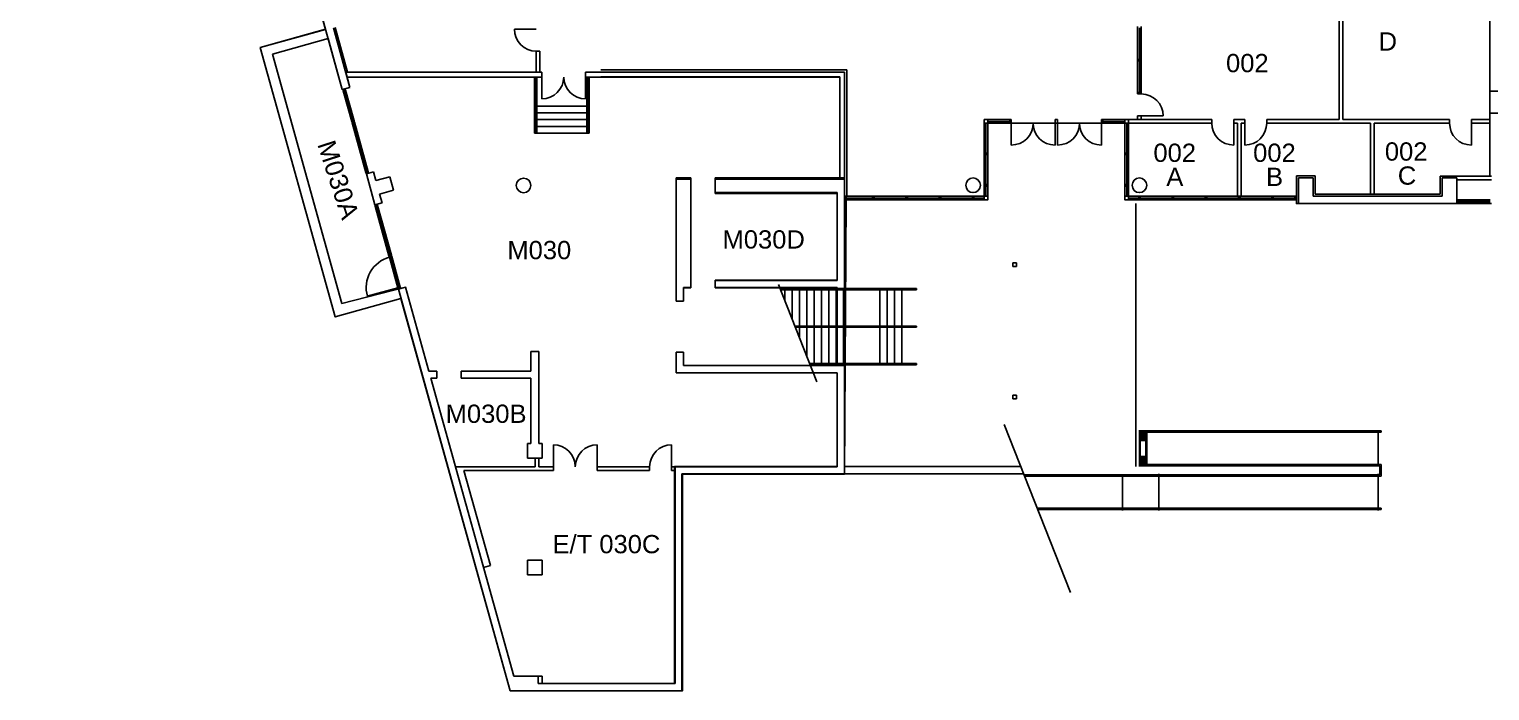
# Model space of a CAD drawing. Header units: inches. Extents: x 9 to 4499, y 3 to 3469.
# Drawn here: x 9 to 2407, y 3 to 1089 of the extents above; entities that cross this region are included whole.
import ezdxf

# ---------------------------------------------------------------- set-up
doc = ezdxf.new("R2010")
doc.units = ezdxf.units.IN
doc.header["$MEASUREMENT"] = 0
for name, color, linetype in [('A-DOOR', 4, 'Continuous'), ('A-FLOR-HRAL', 4, 'Continuous'), ('A-FLOR-STRS', 4, 'Continuous'), ('A-FLOR-TEXT', 7, 'Continuous'), ('A-GLAZ', 3, 'Continuous'), ('A-WALL', 5, 'Continuous'), ('A-WALL-JAMB', 6, 'Continuous'), ('L-WALK', 4, 'Continuous'), ('P-SANR-EQPM', 5, 'Continuous'), ('Polygons', 1, 'Continuous'), ('S-COLS', 6, 'Continuous')]:
    doc.layers.add(name, color=color, linetype=linetype)
doc.styles.add('ROMANS', font='arial.ttf', dxfattribs={"width": 0.9})

msp = doc.modelspace()

# ---------------------------------------------------------------- linework, layer by layer
at = {"layer": 'A-DOOR'}
for p, q in [((841.8, 1089.1), (805.8, 1089.1)), ((850.8, 1010.6), (850.8, 974.6)), ((922.8, 1010.6), (922.8, 974.6)), ((1834.8, 946.8), (1870.8, 946.8)), ((1621.3, 934.8), (1621.3, 898.8)), ((1693.3, 934.8), (1693.3, 898.8)), ((1697.3, 934.8), (1697.3, 898.8)), ((1769.3, 934.8), (1769.3, 898.8)), ((1986.6, 934.8), (1986.6, 898.8)), ((2004.6, 934.8), (2004.6, 898.8)), ((2376.8, 934.8), (2376.8, 898.8)), ((564.4, 650.6), (614.7, 664.6)), ((869.8, 370.6), (869.8, 406.6)), ((941.8, 370.6), (941.8, 406.6)), ((1063.8, 370.6), (1063.8, 406.6))]:
    msp.add_line(p, q, dxfattribs=at)
for centre, radius, start, end in [((841.8, 1089.1), 36, 180, 270), ((850.8, 1010.6), 36, 270, 0), ((922.8, 1010.6), 36, 180, 270), ((1834.8, 946.8), 36, 0, 90), ((1621.3, 934.8), 36, 270, 0), ((1693.3, 934.8), 36, 180, 270), ((1697.3, 934.8), 36, 270, 0), ((1769.3, 934.8), 36, 180, 270), ((1986.6, 934.8), 36, 180, 270), ((2004.6, 934.8), 36, 270, 0), ((2376.8, 934.8), 36, 180, 270), ((614.7, 664.6), 52.1, 105.5308, 195.5308), ((869.8, 370.6), 36, 0, 90), ((941.8, 370.6), 36, 90, 180), ((1063.8, 370.6), 36, 90, 180)]:
    msp.add_arc(centre, radius, start, end, dxfattribs=at)
at = {"layer": 'A-FLOR-HRAL'}
for p, q in [((838.8, 1010.6), (838.8, 918.6)), ((840.8, 1010.6), (840.8, 918.6)), ((842.8, 1010.6), (842.8, 918.6)), ((924.8, 1010.6), (924.8, 918.6)), ((926.8, 1010.6), (926.8, 918.6)), ((928.8, 1010.6), (928.8, 918.6)), ((1241.8, 663.3), (1465.8, 663.3)), ((1242.6, 661.3), (1465.8, 661.3)), ((1465.8, 663.3), (1465.8, 661.3)), ((1266, 601.7), (1465.8, 601.7)), ((1266.8, 599.7), (1465.8, 599.7)), ((1465.8, 601.7), (1465.8, 599.7)), ((1290.3, 540.1), (1465.8, 540.1)), ((1291.1, 538.1), (1465.8, 538.1)), ((1465.8, 540.1), (1465.8, 538.1)), ((1831.8, 429.3), (2228.3, 429.3)), ((1831.8, 427.3), (2228.3, 427.3)), ((2228.3, 427.3), (2228.3, 429.3)), ((1831.8, 374.3), (2228.3, 374.3)), ((1831.8, 372.3), (2226.3, 372.3)), ((2226.3, 357.3), (2226.3, 372.3)), ((2228.3, 355.3), (2228.3, 374.3)), ((1642.3, 357.3), (2226.3, 357.3)), ((1643.1, 355.3), (2228.3, 355.3)), ((1664, 302.3), (2228.3, 302.3)), ((1664.8, 300.3), (2228.3, 300.3)), ((2228.3, 302.3), (2228.3, 300.3))]:
    msp.add_line(p, q, dxfattribs=at)
at = {"layer": 'A-FLOR-STRS'}
for p, q in [((838.8, 962.6), (928.8, 962.6)), ((838.8, 951.6), (928.8, 951.6)), ((838.8, 940.6), (928.8, 940.6)), ((838.8, 929.6), (928.8, 929.6)), ((838.8, 918.6), (928.8, 918.6)), ((1302.1, 510), (1239.1, 670)), ((1249.8, 661.3), (1249.8, 642.9)), ((1261.8, 661.3), (1261.8, 612.4)), ((1273.8, 661.3), (1273.8, 601.7)), ((1285.8, 661.3), (1285.8, 601.7)), ((1297.8, 661.3), (1297.8, 601.7)), ((1309.8, 661.3), (1309.8, 601.7)), ((1321.8, 661.3), (1321.8, 601.7)), ((1333.8, 661.3), (1333.8, 601.7)), ((1345.8, 661.3), (1345.8, 601.7)), ((1405.8, 661.3), (1405.8, 601.7)), ((1417.8, 661.3), (1417.8, 601.7)), ((1429.8, 661.3), (1429.8, 601.7)), ((1441.8, 661.3), (1441.8, 601.7)), ((1273.8, 599.7), (1273.8, 581.9)), ((1285.8, 599.7), (1285.8, 551.5)), ((1297.8, 599.7), (1297.8, 540.1)), ((1309.8, 599.7), (1309.8, 540.1)), ((1321.8, 599.7), (1321.8, 540.1)), ((1333.8, 599.7), (1333.8, 540.1)), ((1345.8, 599.7), (1345.8, 540.1)), ((1405.8, 599.7), (1405.8, 540.1)), ((1417.8, 599.7), (1417.8, 540.1)), ((1429.8, 599.7), (1429.8, 540.1)), ((1441.8, 599.7), (1441.8, 540.1))]:
    msp.add_line(p, q, dxfattribs=at)
at = {"layer": 'A-GLAZ'}
for p, q in [((1828.8, 1093.8), (1828.8, 982.8)), ((1831.8, 1091.3), (1831.8, 1039.5)), ((1834.8, 1093.8), (1834.8, 982.8)), ((1831.8, 1037), (1831.8, 985.3)), ((524.8, 987.8), (538.8, 937.6)), ((526.8, 988.3), (540.7, 938.1)), ((528.7, 988.9), (542.6, 938.6)), ((562, 854), (539.5, 935.2)), ((563.9, 854.5), (541.4, 935.7)), ((565.9, 855.1), (543.3, 936.2)), ((1582.8, 940.8), (1618.8, 940.8)), ((1618.8, 937.8), (1582.8, 937.8)), ((1769.3, 940.8), (1807.8, 940.8)), ((1771.8, 937.8), (1807.8, 937.8)), ((1576.8, 934.8), (1576.8, 814.8)), ((1579.8, 885.6), (1579.8, 934.8)), ((1582.8, 934.8), (1618.8, 934.8)), ((1582.8, 934.8), (1582.8, 814.8)), ((1769.3, 934.8), (1807.8, 934.8)), ((1807.8, 934.8), (1807.8, 814.8)), ((1810.8, 885.6), (1810.8, 934.8)), ((1813.8, 934.8), (1813.8, 814.8)), ((1579.8, 834), (1579.8, 883.1)), ((1810.8, 834), (1810.8, 883.1)), ((1579.8, 831.5), (1579.8, 814.8)), ((1810.8, 831.5), (1810.8, 814.8)), ((577.5, 798.4), (600, 717.2)), ((579.4, 798.9), (602, 717.7)), ((581.3, 799.4), (603.9, 718.3)), ((1347.7, 814.8), (1576.8, 814.8)), ((1347.7, 808.8), (1576.8, 808.8)), ((1350.2, 811.8), (1393.8, 811.8)), ((1396.3, 811.8), (1448.4, 811.8)), ((1450.9, 811.8), (1503, 811.8)), ((1505.5, 811.8), (1557.6, 811.8)), ((1576.8, 811.8), (1560.1, 811.8)), ((1813.8, 814.8), (2086.8, 814.8)), ((1813.8, 811.8), (1830.6, 811.8)), ((1813.8, 808.8), (2086.8, 808.8)), ((1885.2, 811.8), (1833, 811.8)), ((1939.8, 811.8), (1887.7, 811.8)), ((1994.4, 811.8), (1942.3, 811.8)), ((2049, 811.8), (1996.9, 811.8)), ((2086.8, 811.8), (2051.5, 811.8)), ((2355.3, 808.8), (2407.3, 808.8)), ((2355.3, 806.8), (2407.3, 806.8)), ((2355.3, 804.8), (2407.3, 804.8)), ((2355.3, 802.8), (2407.3, 802.8)), ((614.7, 664.6), (600.7, 714.8)), ((616.6, 665.1), (602.6, 715.3)), ((618.5, 665.6), (604.6, 715.9))]:
    msp.add_line(p, q, dxfattribs=at)
at = {"layer": 'A-WALL'}
for p, q in [((9.5, 2838.5), (523.4, 990)), ((495.9, 1089), (9.5, 2838.5)), ((2406.8, 847.8), (2406.8, 2322.3)), ((2159.8, 1193.3), (2159.8, 940.8)), ((2165.8, 1193.3), (2165.8, 940.8)), ((388.7, 1059.2), (495.9, 1089)), ((508.7, 1091.2), (535.9, 993.5)), ((508.7, 1091.2), (535.9, 993.5)), ((511.6, 1092), (532, 1018.6)), ((511.7, 616.7), (388.7, 1059.2)), ((500.2, 1073.6), (408.6, 1048.1)), ((523.4, 990), (500.2, 1073.6)), ((408.6, 1048.1), (522.4, 638.9)), ((841.8, 1053.1), (841.8, 1018.6)), ((841.8, 1053.1), (847.8, 1053.1)), ((847.8, 1053.1), (847.8, 1018.6)), ((850.8, 1018.6), (528.9, 1018.6)), ((528.9, 1018.6), (535.9, 993.5)), ((850.8, 1010.6), (531.2, 1010.6)), ((850.8, 1010.6), (850.8, 1018.6)), ((922.8, 1010.6), (922.8, 1018.6)), ((1347.8, 1018.6), (922.8, 1018.6)), ((922.8, 1012.6), (922.8, 1018.6)), ((1339.8, 1010.6), (922.8, 1010.6)), ((1351.3, 1022.3), (947.9, 1022.3)), ((1347.8, 1018.8), (947.9, 1018.8)), ((1339.8, 1010.8), (947.9, 1010.8)), ((1339.8, 1010.8), (1339.8, 844.8)), ((1339.8, 843.1), (1339.8, 1010.6)), ((1347.8, 1018.8), (1347.8, 844.8)), ((1347.8, 358.6), (1347.8, 1018.6)), ((1351.3, 1022.3), (1351.3, 814.8)), ((535.9, 993.5), (523.4, 990)), ((535.9, 993.5), (523.4, 990)), ((2406.8, 987.3), (2421.8, 987.3)), ((1813.8, 940.8), (1950.6, 940.8)), ((1950.6, 940.8), (1950.6, 934.8)), ((1986.6, 940.8), (2004.6, 940.8)), ((1986.6, 940.8), (1986.6, 934.8)), ((2004.6, 940.8), (2004.6, 934.8)), ((2159.8, 940.8), (2040.6, 940.8)), ((2040.6, 940.8), (2040.6, 934.8)), ((2165.8, 940.8), (2340.8, 940.8)), ((2340.8, 940.8), (2340.8, 934.8)), ((2376.8, 940.8), (2406.8, 940.8)), ((2376.8, 940.8), (2376.8, 934.8)), ((2406.8, 951.3), (2421.8, 951.3)), ((1813.8, 934.8), (1950.6, 934.8)), ((1986.6, 934.8), (1992.6, 934.8)), ((1992.6, 934.8), (1992.6, 814.8)), ((1998.6, 934.8), (2004.6, 934.8)), ((1998.6, 934.8), (1998.6, 814.8)), ((2040.6, 934.8), (2211, 934.8)), ((2211, 934.8), (2211, 818.3)), ((2217, 934.8), (2340.8, 934.8)), ((2217, 934.8), (2217, 818.3)), ((2376.8, 934.8), (2406.8, 934.8)), ((562.9, 851.5), (574.5, 854.8)), ((562.9, 851.5), (577, 800.8)), ((574.5, 854.8), (578.4, 840.5)), ((601.4, 846.9), (578.4, 840.5)), ((607.5, 824.6), (601.4, 846.9)), ((1071.3, 642.7), (1071.3, 844.8)), ((1071.3, 844.8), (1095.3, 844.8)), ((1071.3, 642.6), (1071.3, 843.1)), ((1071.3, 843.1), (1095.3, 843.1)), ((1095.3, 664.8), (1095.3, 844.8)), ((1095.3, 664.6), (1095.3, 843.1)), ((1135.3, 844.8), (1347.8, 844.8)), ((1135.3, 820.8), (1135.3, 844.8)), ((1135.3, 819.1), (1135.3, 843.1)), ((1135.3, 843.1), (1347.8, 843.1)), ((1135.3, 819.1), (1135.3, 843.1)), ((1135.3, 843.1), (1347.8, 843.1)), ((1347.8, 844.8), (1347.8, 663.3)), ((1347.8, 819.1), (1347.8, 843.1)), ((1347.8, 843.1), (1347.8, 358.6)), ((2089.3, 848.3), (2089.3, 802.8)), ((2120.3, 848.3), (2089.3, 848.3)), ((2116.8, 844.8), (2092.8, 844.8)), ((2092.8, 844.8), (2092.8, 802.8)), ((2116.8, 844.8), (2116.8, 814.8)), ((2120.3, 848.3), (2120.3, 818.3)), ((2406.8, 847.8), (2325.3, 847.8)), ((2325.3, 847.8), (2325.3, 818.3)), ((2328.8, 844.8), (2328.8, 818.3)), ((2352.8, 844.8), (2328.8, 844.8)), ((2352.8, 841.8), (2352.8, 844.8)), ((2409.8, 841.8), (2352.8, 841.8)), ((2352.8, 841.8), (2352.8, 802.8)), ((2406.8, 847.8), (2409.8, 847.8)), ((607.5, 824.6), (584.6, 818.3)), ((584.6, 818.3), (588.6, 804)), ((1135.3, 820.8), (1335.8, 820.8)), ((1135.3, 819.1), (1335.8, 819.1)), ((1335.8, 819.1), (1135.3, 819.1)), ((1335.8, 676.8), (1335.8, 820.8)), ((1335.8, 676.6), (1335.8, 819.1)), ((1335.8, 676.6), (1335.8, 819.1)), ((2120.3, 818.3), (2325.3, 818.3)), ((2328.8, 818.3), (2328.8, 814.8)), ((577, 800.8), (588.6, 804)), ((1350.2, 814.8), (1347.7, 814.8)), ((1350.2, 808.8), (1347.7, 808.8)), ((1350.2, 814.8), (1350.2, 808.8)), ((2089.3, 802.8), (2352.8, 802.8)), ((2116.8, 814.8), (2328.8, 814.8)), ((2355.3, 808.8), (2352.8, 808.8)), ((2352.8, 802.8), (2355.3, 802.8)), ((2352.8, 802.8), (2355.3, 802.8)), ((2355.3, 802.8), (2355.3, 808.8)), ((1135.3, 664.8), (1135.3, 676.8)), ((1135.3, 676.8), (1335.8, 676.8)), ((1135.3, 664.6), (1135.3, 676.6)), ((1135.3, 676.6), (1335.8, 676.6)), ((1135.3, 664.6), (1135.3, 676.6)), ((1135.3, 676.6), (1335.8, 676.6)), ((522.4, 638.9), (627.1, 665.4)), ((615.3, 662.2), (619.2, 663.2)), ((627.1, 665.4), (615.6, 662.2)), ((615.6, 662.2), (798.9, 2.6)), ((627.1, 665.4), (665.4, 527.8)), ((627.1, 665.4), (665.4, 527.8)), ((1083.3, 642.7), (1083.3, 664.8)), ((1083.3, 664.8), (1095.3, 664.8)), ((1083.3, 642.6), (1083.3, 664.6)), ((1083.3, 664.6), (1095.3, 664.6)), ((1135.3, 664.8), (1335.8, 664.8)), ((1135.3, 664.6), (1335.8, 664.6)), ((1335.8, 664.6), (1135.3, 664.6)), ((1335.8, 664.8), (1335.8, 663.3)), ((1335.8, 536.6), (1335.8, 664.6)), ((1335.8, 536.6), (1335.8, 664.6)), ((619.6, 646.7), (511.7, 616.7)), ((798.9, 2.6), (619.6, 646.7)), ((1083.3, 642.7), (1071.3, 642.7)), ((1083.3, 642.6), (1071.3, 642.6)), ((832.8, 559.6), (845.8, 559.6)), ((832.8, 559.6), (832.8, 527.8)), ((845.8, 559.6), (845.8, 408.5)), ((1083.3, 558.7), (1071.3, 558.7)), ((1071.3, 524.6), (1071.3, 558.7)), ((1083.3, 558.6), (1071.3, 558.6)), ((1071.3, 524.6), (1071.3, 558.6)), ((1071.3, 524.6), (1071.3, 558.6)), ((1071.3, 558.6), (1083.3, 558.6)), ((1083.3, 536.6), (1083.3, 558.7)), ((1083.3, 558.6), (1083.3, 536.6)), ((1083.3, 558.6), (1083.3, 536.6)), ((665.4, 527.8), (678.7, 527.8)), ((678.7, 527.8), (678.7, 515.8)), ((718.7, 515.8), (718.7, 527.8)), ((718.7, 527.8), (832.8, 527.8)), ((1083.3, 536.6), (1335.8, 536.6)), ((1347.8, 536.6), (1083.3, 536.6)), ((1083.3, 536.6), (1335.8, 536.6)), ((1347.8, 536.6), (1347.8, 358.8)), ((668.7, 515.8), (804.7, 26.6)), ((678.7, 515.8), (668.7, 515.8)), ((668.7, 515.8), (804.7, 26.6)), ((718.7, 515.8), (832.8, 515.8)), ((832.8, 515.8), (832.8, 408.5)), ((1071.3, 524.6), (1335.8, 524.6)), ((1335.8, 524.6), (1071.3, 524.6)), ((1335.8, 524.6), (1071.3, 524.6)), ((1335.8, 370.6), (1335.8, 524.6)), ((1335.8, 524.6), (1335.8, 370.8)), ((1335.8, 370.6), (1335.8, 524.6)), ((827.3, 408.5), (832.8, 408.5)), ((827.3, 408.5), (827.3, 384.5)), ((845.8, 408.5), (851.3, 408.5)), ((851.3, 408.5), (851.3, 384.5)), ((827.3, 384.5), (851.3, 384.5)), ((839.8, 384.5), (839.8, 370.6)), ((845.8, 384.5), (845.8, 370.6)), ((839.8, 370.6), (709.1, 370.6)), ((766.4, 208.2), (722.9, 364.6)), ((869.8, 364.6), (722.9, 364.6)), ((869.8, 370.6), (845.8, 370.6)), ((869.8, 370.6), (869.8, 364.6)), ((1027.8, 370.6), (941.8, 370.6)), ((941.8, 370.6), (941.8, 364.6)), ((1027.8, 364.6), (941.8, 364.6)), ((1027.8, 370.6), (1027.8, 364.6)), ((1063.8, 370.6), (1063.8, 364.6)), ((1063.8, 370.6), (1063.8, 364.6)), ((1069.8, 370.6), (1063.8, 370.6)), ((1069.8, 364.6), (1063.8, 364.6)), ((1068.8, 370.8), (1335.8, 370.8)), ((1068.8, 370.8), (1068.8, 14.8)), ((1069.8, 370.6), (1335.8, 370.6)), ((1069.8, 370.6), (1069.8, 14.6)), ((1069.8, 14.6), (1069.8, 370.6)), ((1069.8, 370.6), (1335.8, 370.6)), ((1347.8, 370.8), (1637, 370.8)), ((1080.8, 358.8), (1641.7, 358.8)), ((1080.8, 358.8), (1080.8, 2.8)), ((1081.8, 358.6), (1347.8, 358.6)), ((1081.8, 358.6), (1081.8, 2.6)), ((1347.8, 358.6), (1081.8, 358.6)), ((1081.8, 358.6), (1081.8, 2.6)), ((851.3, 217.1), (827.3, 217.1)), ((827.3, 217.1), (827.3, 193.1)), ((851.3, 193.1), (851.3, 217.1)), ((755.1, 205.1), (766.4, 208.2)), ((827.3, 193.1), (851.3, 193.1)), ((851.3, 26.6), (804.7, 26.6)), ((804.7, 26.6), (844.8, 26.6)), ((844.8, 26.6), (844.8, 14.6)), ((851.3, 14.6), (851.3, 26.6)), ((798.9, 2.6), (1081.8, 2.6)), ((1081.8, 2.6), (798.9, 2.6)), ((844.8, 14.6), (1069.8, 14.6)), ((845.8, 14.6), (1069.8, 14.6)), ((993.1, 14.8), (1068.8, 14.8)), ((993.1, 14.8), (1068.8, 14.8)), ((993.1, 14.6), (1069.8, 14.6)), ((993.1, 2.8), (1080.8, 2.8)), ((993.1, 2.8), (1080.8, 2.8)), ((993.1, 2.6), (1081.8, 2.6))]:
    msp.add_line(p, q, dxfattribs=at)
at = {"layer": 'A-WALL-JAMB'}
for p, q in [((1828.8, 1039.5), (1834.8, 1039.5)), ((1828.8, 1039.5), (1828.8, 1037)), ((1828.8, 1037), (1834.8, 1037)), ((1834.8, 1039.5), (1834.8, 1037)), ((524.2, 990.2), (524.8, 987.8)), ((524.8, 987.8), (528.7, 988.9)), ((528.7, 988.9), (528, 991.3)), ((1828.8, 985.3), (1834.8, 985.3)), ((1828.8, 985.3), (1828.8, 982.8)), ((1834.8, 985.3), (1834.8, 982.8)), ((1828.8, 982.8), (1834.8, 982.8)), ((538.8, 937.6), (542.6, 938.6)), ((539.5, 935.2), (538.8, 937.6)), ((539.5, 935.2), (543.3, 936.2)), ((542.6, 938.6), (543.3, 936.2)), ((1576.8, 940.8), (1585.3, 940.8)), ((1576.8, 934.8), (1576.8, 940.8)), ((1582.8, 934.8), (1582.8, 940.8)), ((1618.8, 934.8), (1618.8, 940.8)), ((1618.8, 940.8), (1621.3, 940.8)), ((1621.3, 940.8), (1621.3, 934.8)), ((1693.3, 940.8), (1697.3, 940.8)), ((1693.3, 940.8), (1693.3, 934.8)), ((1697.3, 940.8), (1697.3, 934.8)), ((1771.8, 940.8), (1769.3, 940.8)), ((1769.3, 940.8), (1769.3, 934.8)), ((1771.8, 934.8), (1771.8, 940.8)), ((1807.8, 934.8), (1807.8, 940.8)), ((1813.8, 940.8), (1807.8, 940.8)), ((1813.8, 934.8), (1813.8, 940.8)), ((1813.8, 940.8), (1813.8, 934.8)), ((1828.8, 946.8), (1828.8, 940.8)), ((1828.8, 946.8), (1834.8, 946.8)), ((1834.8, 946.8), (1834.8, 940.8)), ((1582.8, 934.8), (1576.8, 934.8)), ((1621.3, 934.8), (1618.8, 934.8)), ((1693.3, 934.8), (1697.3, 934.8)), ((1769.3, 934.8), (1771.8, 934.8)), ((1807.8, 934.8), (1813.8, 934.8)), ((1576.8, 885.6), (1576.8, 883.1)), ((1582.8, 885.6), (1576.8, 885.6)), ((1582.8, 883.1), (1576.8, 883.1)), ((1582.8, 885.6), (1582.8, 883.1)), ((1807.8, 885.6), (1813.8, 885.6)), ((1807.8, 885.6), (1807.8, 883.1)), ((1807.8, 883.1), (1813.8, 883.1)), ((1813.8, 885.6), (1813.8, 883.1)), ((565.9, 855.1), (562, 854)), ((562.7, 851.6), (562, 854)), ((565.9, 855.1), (566.5, 852.7)), ((1582.8, 834), (1576.8, 834)), ((1576.8, 834), (1576.8, 831.5)), ((1582.8, 831.5), (1576.8, 831.5)), ((1582.8, 834), (1582.8, 831.5)), ((1807.8, 834), (1807.8, 831.5)), ((1807.8, 834), (1813.8, 834)), ((1807.8, 831.5), (1813.8, 831.5)), ((1813.8, 834), (1813.8, 831.5)), ((576.8, 800.8), (577.5, 798.4)), ((581.3, 799.4), (577.5, 798.4)), ((581.3, 799.4), (580.7, 801.8)), ((1393.8, 814.8), (1393.8, 808.8)), ((1396.3, 814.8), (1393.8, 814.8)), ((1396.3, 808.8), (1393.8, 808.8)), ((1396.3, 814.8), (1396.3, 808.8)), ((1448.4, 814.8), (1448.4, 808.8)), ((1450.9, 814.8), (1448.4, 814.8)), ((1450.9, 808.8), (1448.4, 808.8)), ((1450.9, 814.8), (1450.9, 808.8)), ((1505.5, 814.8), (1503, 814.8)), ((1503, 814.8), (1503, 808.8)), ((1505.5, 808.8), (1503, 808.8)), ((1505.5, 814.8), (1505.5, 808.8)), ((1557.6, 814.8), (1557.6, 808.8)), ((1560.1, 814.8), (1557.6, 814.8)), ((1560.1, 808.8), (1557.6, 808.8)), ((1560.1, 814.8), (1560.1, 808.8)), ((1576.8, 814.8), (1582.8, 814.8)), ((1576.8, 814.8), (1576.8, 808.8)), ((1576.8, 808.8), (1582.8, 808.8)), ((1582.8, 814.8), (1582.8, 808.8)), ((1807.8, 814.8), (1807.8, 808.8)), ((1813.8, 814.8), (1807.8, 814.8)), ((1813.8, 808.8), (1807.8, 808.8)), ((1813.8, 814.8), (1813.8, 808.8)), ((1830.6, 814.8), (1833, 814.8)), ((1830.6, 814.8), (1830.6, 808.8)), ((1830.6, 808.8), (1833, 808.8)), ((1833, 814.8), (1833, 808.8)), ((1885.2, 814.8), (1885.2, 808.8)), ((1885.2, 814.8), (1887.7, 814.8)), ((1885.2, 808.8), (1887.7, 808.8)), ((1887.7, 814.8), (1887.7, 808.8)), ((1939.8, 814.8), (1942.3, 814.8)), ((1939.8, 814.8), (1939.8, 808.8)), ((1939.8, 808.8), (1942.3, 808.8)), ((1942.3, 814.8), (1942.3, 808.8)), ((1994.4, 814.8), (1996.9, 814.8)), ((1994.4, 814.8), (1994.4, 808.8)), ((1994.4, 808.8), (1996.9, 808.8)), ((1996.9, 814.8), (1996.9, 808.8)), ((2049, 814.8), (2049, 808.8)), ((2049, 814.8), (2051.5, 814.8)), ((2049, 808.8), (2051.5, 808.8)), ((2051.5, 814.8), (2051.5, 808.8)), ((2086.8, 814.8), (2086.8, 808.8)), ((2086.8, 814.8), (2089.3, 814.8)), ((2086.8, 814.8), (2086.8, 808.8)), ((2086.8, 814.8), (2089.3, 814.8)), ((2086.8, 808.8), (2089.3, 808.8)), ((600, 717.2), (603.9, 718.3)), ((600, 717.2), (600.7, 714.8)), ((600.7, 714.8), (604.6, 715.9)), ((604.6, 715.9), (603.9, 718.3)), ((614.7, 664.6), (618.5, 665.6)), ((615.3, 662.2), (614.7, 664.6)), ((618.5, 665.6), (619.2, 663.2))]:
    msp.add_line(p, q, dxfattribs=at)
at = {"layer": 'L-WALK'}
for p, q in [((1825.8, 802.8), (1825.8, 370.8)), ((1718.5, 163.8), (1609.7, 440.2)), ((1831.8, 430.8), (1831.8, 370.8)), ((1833, 430.8), (1833, 429.3)), ((1833, 427.3), (1833, 374.3)), ((1833, 425.6), (1842.5, 425.6)), ((1833, 423.6), (1842.5, 423.6)), ((1833, 421.6), (1842.5, 421.6)), ((1833, 419.6), (1842.5, 419.6)), ((1833, 417.6), (1842.5, 417.6)), ((1833, 415.6), (1842.5, 415.6)), ((1833, 413.6), (1842.5, 413.6)), ((1842.5, 430.8), (1842.5, 429.3)), ((1842.5, 427.3), (1842.5, 374.3)), ((1843.8, 430.8), (1843.8, 429.3)), ((1843.8, 427.3), (1843.8, 374.3)), ((2223.8, 429.3), (2223.8, 430.8)), ((2223.8, 374.3), (2223.8, 427.3)), ((1833, 387.6), (1842.5, 387.6)), ((1833, 385.6), (1842.5, 385.6)), ((1833, 383.6), (1842.5, 383.6)), ((1833, 381.6), (1842.5, 381.6)), ((1833, 379.6), (1842.5, 379.6)), ((1833, 377.6), (1842.5, 377.6)), ((1833, 375.6), (1842.5, 375.6)), ((1833, 372.3), (1833, 370.8)), ((1842.5, 372.3), (1842.5, 370.8)), ((1843.8, 372.3), (1843.8, 370.8)), ((2223.8, 370.8), (2223.8, 372.3)), ((1803.8, 355.3), (1803.8, 302.3)), ((1863.8, 358.8), (1863.8, 357.3)), ((1863.8, 355.3), (1863.8, 302.3)), ((2223.8, 358.8), (2223.8, 357.3)), ((2223.8, 355.3), (2223.8, 302.3)), ((1803.8, 300.3), (1803.8, 298.8)), ((1863.8, 300.3), (1863.8, 298.8)), ((2223.8, 300.3), (2223.8, 298.8))]:
    msp.add_line(p, q, dxfattribs=at)
at = {"layer": 'P-SANR-EQPM'}
for p, q in [((1630, 705.2), (1624, 705.2)), ((1624, 705.2), (1624, 699.2)), ((1624, 699.2), (1630, 699.2)), ((1630, 699.2), (1630, 705.2)), ((1630, 488.2), (1624, 488.2)), ((1624, 488.2), (1624, 482.2)), ((1624, 482.2), (1630, 482.2)), ((1630, 482.2), (1630, 488.2))]:
    msp.add_line(p, q, dxfattribs=at)
at = {"layer": 'Polygons'}
msp.add_lwpolyline([(2409.8, 3159.4), (2083.8, 3159.3, 0.07666), (9.5, 2838.4), (495.7, 1088.9), (388.7, 1059.2), (511.7, 616.7), (619.6, 646.7), (798.9, 2.6), (1081.8, 2.8), (1081.8, 358.6), (1347.8, 358.8), (1350.2, 808.8), (1582.8, 808.8), (1582.8, 934.8), (1807.8, 934.8), (1807.8, 808.8), (2089.3, 808.8), (2089.3, 802.8), (2409.8, 802.8)], format="xyb", dxfattribs=at)
at = {"layer": 'S-COLS'}
for centre in [(820.8, 832.6), (1558.8, 832.8), (1831.8, 832.8)]:
    msp.add_circle(centre, 12, dxfattribs=at)

# ---------------------------------------------------------------- texts
at = {"layer": 'A-FLOR-TEXT', "style": 'ROMANS'}
for s, p in [('D', (2224.3, 1054)), ('002', (1973.9, 1018.5)), ('002', (1854.7, 871.2)), ('002', (2018.4, 871.2)), ('002', (2234.6, 873.3)), ('C', (2255.8, 833.8)), ('A', (1875.9, 831.7)), ('B', (2039.6, 831.7)), ('M030D', (1147.5, 728.9)), ('M030', (794.3, 711.4)), ('M030B', (693, 442.6)), ('E/T 030C', (868.4, 228.5))]:
    msp.add_text(s, height=30, dxfattribs=at).set_placement(p)
msp.add_text('M030A', height=30, rotation=288.0341, dxfattribs=at).set_placement((482, 900.4))

doc.saveas('drawing.dxf')
